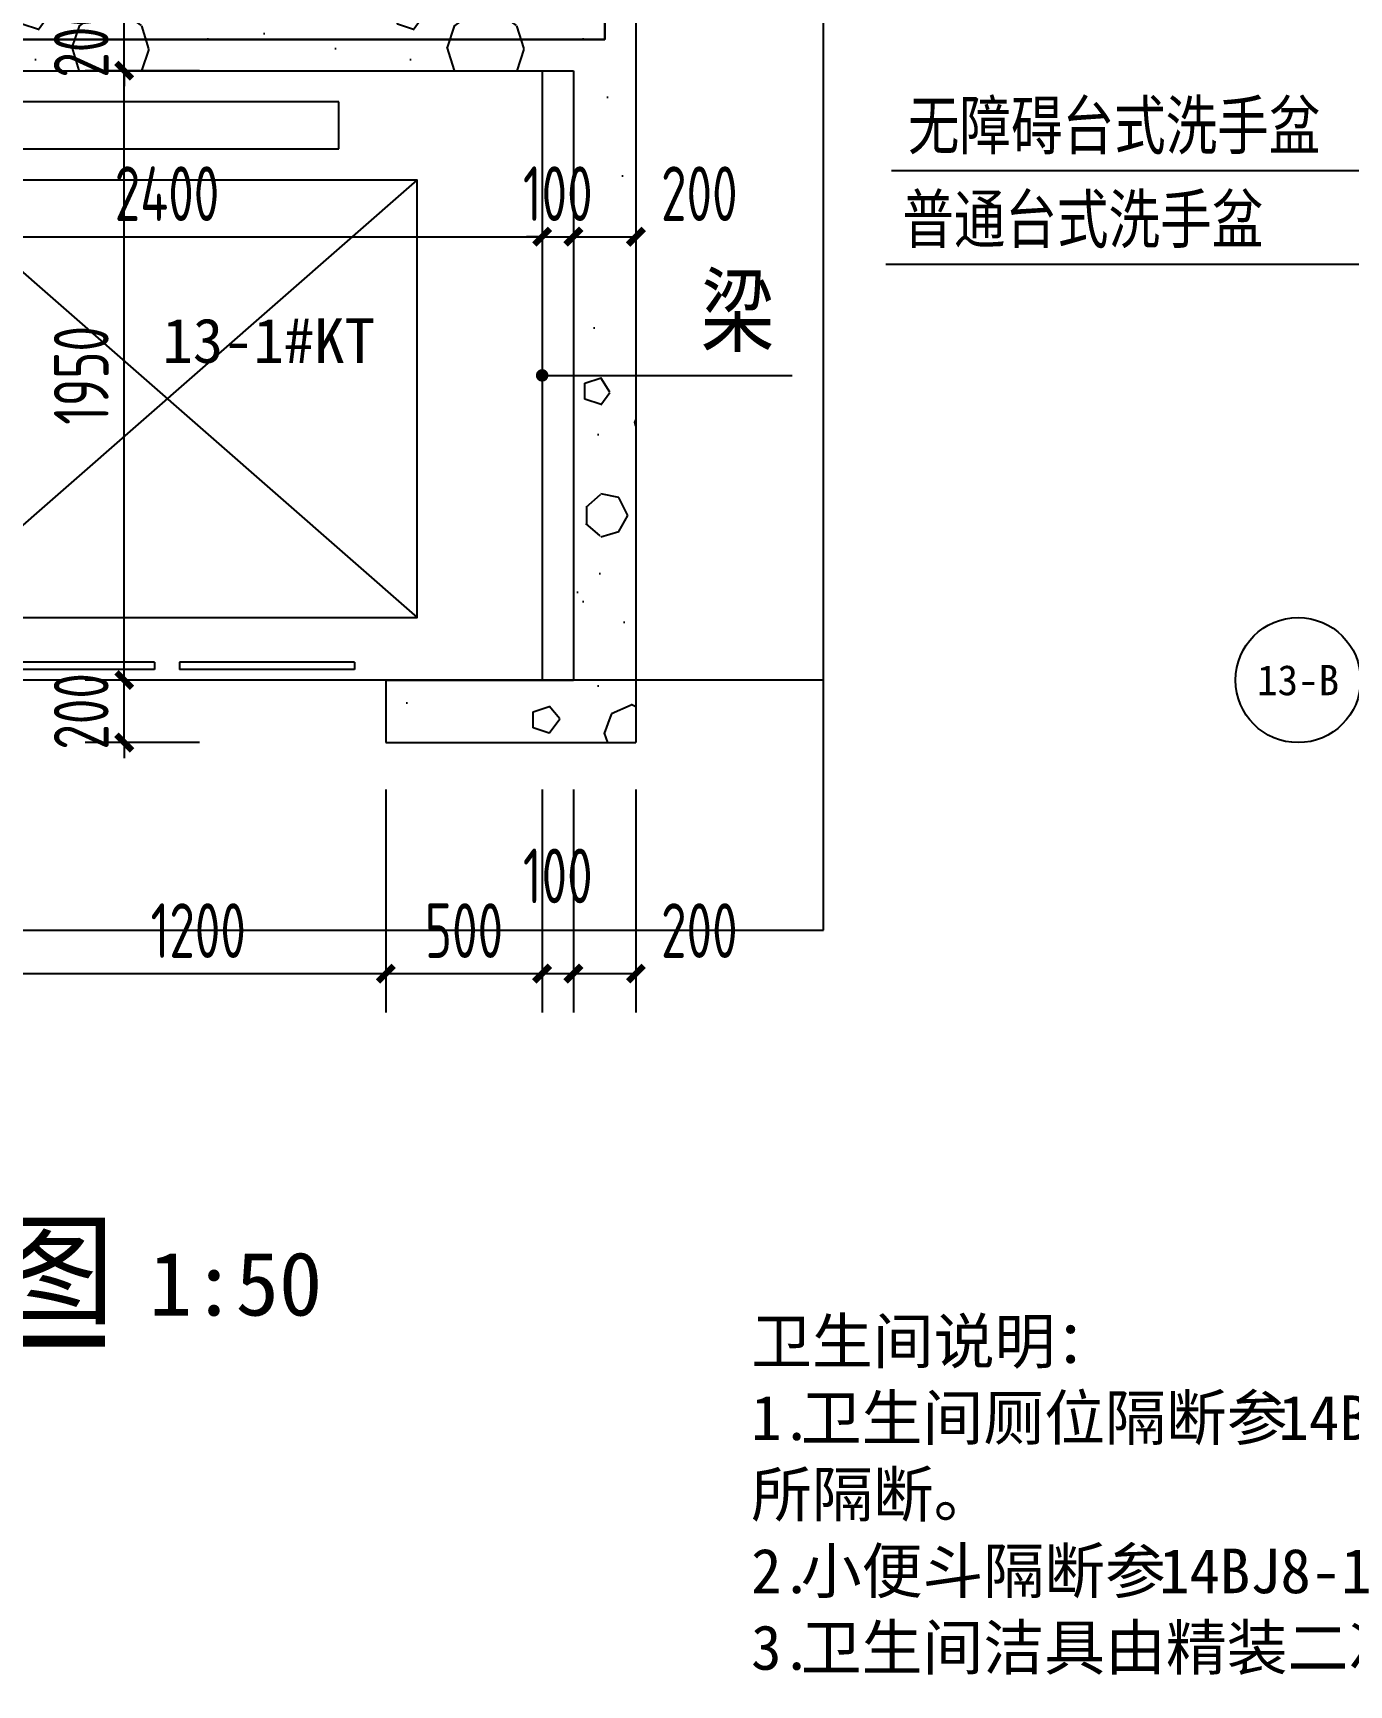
# Model space of a CAD drawing. Extents: x 116425 to 211028, y 11881 to 56060.
# Drawn here: x 186631 to 190841, y 29506 to 34792 of the extents above; entities that cross this region are included whole.
import ezdxf
from ezdxf.enums import TextEntityAlignment as Align
from ezdxf.xclip import XClip

# ---------------------------------------------------------------- set-up
doc = ezdxf.new("R2010")
doc.units = 0
doc.header["$LTSCALE"] = 1000
doc.header["$MEASUREMENT"] = 0
doc.header["$XCLIPFRAME"] = 0
doc.linetypes.add('X-104 13#平面$0$DOTE', pattern=[2.4200000000000004, 2, -0.2, 0.02, -0.2])
for name, color, linetype in [('01-标注_尺寸', 124, 'Continuous'), ('01-标注_符号', 200, 'Continuous'), ('01-标注_轴线坐标', 132, 'Continuous'), ('02-TEXT_标注', 130, 'Continuous'), ('02-TEXT_轴号', 7, 'Continuous'), ('DIM_SYMB', 3, 'Continuous'), ('X-104 13#平面$0$A-E_电梯', 171, 'Continuous'), ('X-104 13#平面$0$A-I_卫-洁具', 241, 'Continuous'), ('X-104 13#平面$0$A_AXIS-轴线', 36, 'X-104 13#平面$0$DOTE'), ('X-104 13#平面$1$05-填充_天正', 26, 'Continuous'), ('X-104 13#平面$1$A_STR-砌块墙', 121, 'Continuous'), ('建-标注-文本', 254, 'Continuous')]:
    doc.layers.add(name, color=color, linetype=linetype)
doc.layers.add('X-104 13#平面$0$000套内', color=226, linetype='Continuous', lineweight=30, plot=False)
doc.styles.add('_TCH_AXIS', font='STXIHEI_0.TTF', dxfattribs={"width": 0.75})
doc.styles.add('_TCH_DIM', font='ros1.shx', dxfattribs={"bigfont": 'jd.shx'})
doc.styles.add('_TCH_DIM_T3', font='ROS1', dxfattribs={"width": 0.8, "bigfont": 'JD'})
doc.styles.add('_TCH_LABEL', font='ros1.shx', dxfattribs={"bigfont": 'jd.shx'})
doc.styles.get("Standard").update_dxf_attribs({"font": 'STXIHEI_0.TTF'})
doc.dimstyles.new('_TCH_ARCH&&50', dxfattribs={"dimtxt": 175, "dimasz": 50, "dimexe": 125, "dimexo": 150, "dimgap": 50, "dimtad": 1, "dimdec": 0, "dimzin": 0, "dimdsep": 46, "dimtxsty": '_TCH_DIM_T3', "dimblk": 'ARCHTICK', "dimcen": 0.09, "dimclrt": 7, "dimazin": 2, "dimtfac": 1, "dimtdec": 0, "dimtix": 1, "dimtmove": 2, "dimatfit": 3, "dimfxl": 0, "dimtolj": 1, "dimtzin": 0, "dimarcsym": 0})
pattern_1 = [(0, (354, -366), (600, 1200), [0, -1200]), (0, (-348, -528), (600, 1200), [0, -1200]), (0, (42, -540), (600, 1200), [0, -1200]), (0, (468, -186), (600, 1200), [0, -1200]), (0, (-30, -600), (600, 1200), [0, -1200]), (0, (588, 570), (600, 1200), [0, -1200]), (0, (222, 474), (600, 1200), [0, -1200]), (0, (413.9999999999999, 324), (600, 1200), [0, -1200]), (0, (-564, 300), (600, 1200), [0, -1200]), (0, (24, 246), (600, 1200), [0, -1200]), (0, (-204, -60), (600, 1200), [0, -1200]), (0, (-192, -509.9999999999999), (600, 1200), [0, -1200]), (0, (258, -558), (600, 1200), [0, -1200]), (0, (588, -30), (600, 1200), [0, -1200]), (0, (-534, -216), (600, 1200), [0, -1200]), (0, (-432, -12), (600, 1200), [0, -1200]), (0, (36, -96), (600, 1200), [0, -1200]), (0, (-132, -270), (600, 1200), [0, -1200]), (0, (-228, 126), (600, 1200), [0, -1200]), (0, (-78, 576), (600, 1200), [0, -1200]), (0, (-486.0000000000001, -468), (600, 1200), [0, -1200]), (0, (174, 330), (600, 1200), [0, -1200]), (0, (-384, 348), (600, 1200), [0, -1200]), (0, (-480, 504), (600, 1200), [0, -1200]), (130.601294, (514.285716, 194.285712), (-2999.999966861969, 3600.000015739533), [52.683108, -22074.222]), (18.4349488, (428.571432, 217.142856), (2999.999988936139, 1199.999991146445), [54.21048, -7535.2558]), (90, (428.571432, 165.714288), (600.0000000000001, 1200), [51.428568, -2348.5713]), (161.565051, (480, 148.571424), (-3000.000015105215, 1199.999910544823), [54.21048, -7535.2558]), (53.1301023, (480, 148.571424), (600.0000011342403, 1199.99999943288), [57.14286, -5942.856999999999]), (135, (525.714288, -462.85704), (-600.0000725322863, 1199.999918790402), [48.48732, -3345.6252]), (45, (457.142856, -462.85704), (599.9999961647541, 1199.999995157935), [48.48732, -3345.6252]), (135, (491.428572, -497.1428400000001), (-600.0000725322863, 1199.999918790402), [48.48732, -3345.6252]), (45, (491.428572, -497.1428400000001), (599.9999961647541, 1199.999995157935), [48.48732, -3345.6252]), (116.565051, (-51.42852, 342.857148), (-0.0001043859734650709, 2399.999934707041), [63.887652, -1277.753]), (180, (-79.99991999999999, 399.999996), (-599.9999999999998, 1200), [68.571432, -1131.4285]), (63.43494880000001, (-177.1428, 342.857148), (5.432290706153253e-06, 2399.999988372672), [63.887652, -1277.753]), (116.565051, (-148.5714, 285.714288), (-0.0001043859734650709, 2399.999934707041), [63.887652, -1277.753]), (0, (-148.5714, 285.714288), (600, 1200), [68.571432, -1131.4285]), (63.43494880000001, (-79.99991999999999, 285.714288), (5.432290706153253e-06, 2399.999988372672), [63.887652, -1277.753]), (107.102728, (399.999996, -62.85708000000001), (-1799.999931184909, 6000.000009680287), [77.72269200000001, -32565.805]), (143.972626, (377.142852, 11.428572), (-11399.99985547618, 8399.999990492668), [77.72269200000001, -16244.04]), (180, (314.285712, 57.14286), (-599.9999999999998, 1200), [74.285712, -1125.7142]), (36.02737329999999, (177.14286, 11.428572), (11399.99991575318, 8399.99990944439), [77.72269200000001, -16244.04]), (71.5650511, (154.285716, -57.14279999999999), (1800.000009240657, 5999.99998966958), [72.280632, -7517.185600000001]), (107.102728, (177.14286, -131.42856), (-1799.999931184909, 6000.000009680287), [77.72269200000001, -32565.805]), (143.972626, (240, -177.1428), (-11399.99985547618, 8399.999990492668), [77.72269200000001, -16244.04]), (0, (240, -177.1428), (600, 1200), [74.285712, -1125.7142]), (36.02737329999999, (314.285712, -177.1428), (11399.99991575318, 8399.99990944439), [77.72269200000001, -16244.04]), (71.5650511, (377.142852, -131.42856), (1800.000009240657, 5999.99998966958), [72.280632, -7517.185600000001]), (150.255118, (411.428568, 497.142852), (-1800.000004260273, 1199.999985130039), [46.07004, -9628.639200000001]), (90, (371.428572, 474.28572), (600.0000000000001, 1200), [45.714288, -2354.2855]), (29.7448813, (371.428572, 474.28572), (1800.000001060037, 1199.999994395642), [46.07004, -9628.639200000001]), (116.565051, (131.428572, -354.28572), (-0.0001043859734650709, 2399.999934707041), [63.887652, -1277.753]), (168.690067, (102.857148, -297.1428), (-5400.000004006199, 1199.999969888218), [58.274508, -12179.371]), (41.18592510000001, (0, -325.7142), (14999.99990911732, 13199.99988457684), [60.743688, -25451.604]), (90, (0, -382.85712), (600.0000000000001, 1200), [57.14286, -2342.857]), (138.814074, (45.714288, -422.85708), (-14999.99973338043, 13200.0000840726), [60.743688, -25451.604]), (16.6992442, (45.714288, -422.85708), (19799.99985103278, 5999.99993715613), [59.6589, -24997.075]), (60.9453959, (102.857148, -405.71424), (599.9999984077513, 1199.99998938541), [58.83217200000001, -24650.679]), (109.983106, (-371.42856, 148.571424), (-3000.000011299861, 8399.999977770043), [66.88400399999998, -28024.39499999999]), (155.556045, (-394.28568, 211.428576), (-7800.000029732115, 3599.999925205931), [69.045972, -28930.263]), (24.4439547, (-519.99996, 211.428576), (7800.000003890955, 3599.999982684802), [69.045972, -28930.263]), (70.01689340000001, (-542.85708, 148.571424), (3000.000009044286, 8399.999979161448), [66.88400399999999, -28024.395]), (109.983106, (-519.99996, 85.71428399999999), (-3000.000011299861, 8399.999977770043), [66.88400399999998, -28024.39499999999]), (160.016893, (-457.14276, 62.85714), (-3000.000001763259, 1199.999945333349), [66.88400399999999, -13978.755]), (19.9831065, (-457.14276, 62.85714), (2999.999983528817, 1199.999998096056), [66.88400399999999, -13978.755]), (70.01689340000001, (-394.28568, 85.71428399999999), (3000.000009044286, 8399.999979161448), [66.88400399999999, -28024.395]), (122.005383, (74.285712, 39.999996), (-600.0000805229399, 1199.999938741572), [53.908464, -11266.868]), (18.4349488, (-5.71428, 68.571432), (2999.999988936139, 1199.999991146445), [54.21048, -7535.2558]), (90, (-5.71428, 17.142852), (600.0000000000001, 1200), [51.428568, -2348.5713]), (161.565051, (45.714288, 0), (-3000.000015105215, 1199.999910544823), [54.21048, -7535.2558]), (54.46232220000002, (45.714288, 0), (4199.999993914518, 5999.999991012131), [49.15614, -20596.423]), (116.565051, (-274.28568, -251.42856), (-0.0001043859734650709, 2399.999934707041), [63.887652, -1277.753]), (180, (-302.85708, -194.28564), (-599.9999999999998, 1200), [62.85714, -1137.1428]), (59.0362434, (-399.99996, -251.42856), (600.000001953063, 1199.999994175555), [66.63945599999998, -13927.644]), (120.963756, (-365.71428, -308.57136), (-600.0000819959288, 1199.999944893199), [66.639456, -13927.644]), (0, (-365.71428, -308.57136), (600, 1200), [62.85714, -1137.1428]), (63.43494880000001, (-302.85708, -308.57136), (5.432290706153253e-06, 2399.999988372672), [63.887652, -1277.753])]

# ---------------------------------------------------------------- blocks, each defined once
blk = doc.blocks.new('X-104 13#平面$0$轴网')
at = {"layer": 'X-104 13#平面$0$A_AXIS-轴线', "linetype": 'X-104 13#平面$0$DOTE'}
blk.add_line((60408.42140219617, 9000), (-2925.01551574981, 9000), dxfattribs=at)
blk = doc.blocks.new('X-104 13#平面$0$2400x2100')
for p, q in [((650.0000000000728, 1849.999999999975), (650.0000000000728, 1700.000000000004)), ((1750.000000000007, 1849.999999999975), (650.0000000000728, 1849.999999999975)), ((1750.000000000007, 1700.000000000004), (1750.000000000007, 1849.999999999975)), ((650.0000000000728, 1700.000000000004), (1750.000000000007, 1700.000000000004)), ((400.0000000000364, 200.0000000000036), (2000.000000000036, 1600.000000000004)), ((400.0000000000364, 1600.000000000004), (2000.000000000036, 200.0000000000036))]:
    blk.add_line(p, q)
at = {"color": 0}
for p, q in [((600.0000000000364, 57.61848104284218), (600.0000000000364, 34.00902772785957)), ((1160.000000000618, 57.61848104284036), (600.0000000000364, 57.61848104284218)), ((1160.000000000618, 57.61848104284036), (1160.000000000618, 34.00902772785776)), ((1800.000000000036, 57.61848104284218), (1239.999999999454, 57.61848104284036)), ((1239.999999999454, 57.61848104284036), (1239.999999999454, 34.00902772785776)), ((1800.000000000036, 57.61848104284218), (1800.000000000036, 34.00902772785957)), ((1160.000000000618, 34.00902772785776), (600.0000000000364, 34.00902772785957)), ((1800.000000000036, 34.00902772785957), (1239.999999999454, 34.00902772785776))]:
    blk.add_line(p, q, dxfattribs=at)
blk.add_lwpolyline([(400.0000000000364, 1600.000000000004), (400.0000000000364, 200.0000000000036), (2000.000000000036, 200.0000000000036), (2000.000000000036, 1600.000000000004), (400.0000000000364, 1600.000000000004)], close=True)
blk = doc.blocks.new('X-104 13#平面')
at = {"layer": 'X-104 13#平面$1$05-填充_天正'}
h = blk.add_hatch(dxfattribs=at)
h.set_pattern_fill('加气混凝土', color=256, scale=100, style=0)
h.set_pattern_definition(pattern_1)
h.paths.add_polyline_path([(53366.66666667321, 14899.99999999969), (53300.00000000651, 14799.99999999969), (53300.00000000652, 11149.99999999967), (53366.66666667318, 11049.99999999969), (53500.00000000652, 11049.99999999971), (53500.00000000652, 14899.99999999969)])
h = blk.add_hatch(dxfattribs=at)
h.set_pattern_fill('加气混凝土', color=256, scale=100, style=0)
h.set_pattern_definition(pattern_1)
h.paths.add_polyline_path([(50700.00000000641, 11016.6666666664), (50800.00000000639, 10949.99999999968), (53300.00000000651, 10949.99999999968), (53366.66666667318, 11049.99999999969), (53300.00000000652, 11149.99999999967), (50700.00000000648, 11149.99999999971)])
h = blk.add_hatch(dxfattribs=at)
h.set_pattern_fill('加气混凝土', color=256, scale=100, style=0)
h.set_pattern_definition(pattern_1)
h.paths.add_polyline_path([(53366.66666667318, 11049.99999999969), (53300.00000000651, 10949.99999999968), (53300.00000000651, 8999.999999999736), (53500.00000000654, 8799.999999999738), (53500.00000000652, 11049.99999999971)])
h = blk.add_hatch(dxfattribs=at)
h.set_pattern_fill('加气混凝土', color=256, scale=100, style=0)
h.set_pattern_definition(pattern_1)
h.paths.add_polyline_path([(52700.0000000065, 8799.999999999709), (53500.00000000654, 8799.999999999738), (53300.00000000651, 8999.999999999736), (52700.0000000065, 8999.999999999709)])
at = {"layer": 'X-104 13#平面$0$000套内'}
blk.add_lwpolyline([(7100.000000003152, -1550.000000000497), (21949.99999999995, -1550.000000000005), (21950, -950.0000000000144), (48400.00000000652, -950), (48400.00000000652, 11049.99999999971), (53400.00000000652, 11049.99999999971), (53400.00000000652, 18099.99999999973), (58249.99999999994, 18099.99999999973), (58249.99999999995, 18889.98122512306), (53289.06962433707, 23052.69607363776), (37949.99999999994, 14213.31606116103), (37949.99999999986, 10049.99999999997), (12454.85512413024, 10049.99999999997), (4447.428597971112, 15350.00000000007), (4099.999999999926, 15350.00000000006), (4100.000000000031, 6299.999999999965), (7100.000000000027, 6299.999999999968), (7100.000000000029, -1550.000000000497)], dxfattribs=at)
at = {"layer": 'X-104 13#平面$0$A-I_卫-洁具', "ltscale": 0.1}
blk.add_lwpolyline([(53200.00000000651, 10949.99999999968), (53200.00000000651, 8999.999999999243)], dxfattribs=at)
at = {"layer": 'X-104 13#平面$1$A_STR-砌块墙'}
for p, q in [((53500.00000000652, 14899.99999999969), (53500.00000000652, 11049.99999999971)), ((53500.00000000652, 11049.99999999971), (53500.00000000654, 8799.999999999738)), ((50800.00000000639, 10949.99999999968), (53300.00000000651, 10949.99999999968)), ((53300.00000000651, 10949.99999999968), (53300.00000000651, 8999.999999999736)), ((52700.0000000065, 8999.999999999709), (53300.00000000651, 8999.999999999736)), ((52700.0000000065, 8999.999999999709), (52700.0000000065, 8799.999999999709)), ((52700.0000000065, 8799.999999999709), (53500.00000000654, 8799.999999999738))]:
    blk.add_line(p, q, dxfattribs=at)
for p in [(0, 62400), (0, 0)]:
    blk.add_blockref('X-104 13#平面$0$轴网', p)
at = {"layer": 'X-104 13#平面$0$A-E_电梯'}
blk.add_blockref('X-104 13#平面$0$2400x2100', (50800.00000000647, 8999.999999999694), dxfattribs=at)
blk = doc.blocks.new('_ArchTick')
at = {"color": 0, "linetype": 'ByBlock', "const_width": 0.4}
blk.add_lwpolyline([(-0.5, -0.5), (0.5, 0.5)], dxfattribs=at)
blk = doc.blocks.new('*D585')
at = {"layer": '01-标注_尺寸', "color": 0, "lineweight": -2, "transparency": 16777216}
for p, q in [((188359.8480041285, 34520.73032762973), (188359.8480041285, 34015.0796409327)), ((188559.8480041285, 34520.73032762967), (188559.8480041285, 34015.0796409327)), ((188359.8480041285, 34140.0796409327), (188559.8480041285, 34140.0796409327))]:
    blk.add_line(p, q, dxfattribs=at)
at = {"layer": 'Defpoints', "color": 0, "transparency": 16777216}
for p in [(188359.8480041285, 34670.73032762973), (188559.8480041285, 34670.73032762967), (188559.8480041285, 34140.0796409327)]:
    blk.add_point(p, dxfattribs=at)
at = {"layer": '01-标注_尺寸', "color": 0, "lineweight": -2, "transparency": 16777216, "xscale": 50, "yscale": 50, "zscale": 50, "rotation": 180}
blk.add_blockref('_ArchTick', (188359.8480041285, 34140.0796409327), dxfattribs=at)
at = {"layer": '01-标注_尺寸', "color": 0, "lineweight": -2, "transparency": 16777216, "xscale": 50, "yscale": 50, "zscale": 50}
blk.add_blockref('_ArchTick', (188559.8480041285, 34140.0796409327), dxfattribs=at)
at = {"layer": '01-标注_尺寸', "color": 7, "transparency": 16777216, "insert": (188762.6864320759, 34277.57964093261), "char_height": 175, "attachment_point": 5, "style": '_TCH_DIM_T3'}
blk.add_mtext('\\A1;200', dxfattribs=at)
blk = doc.blocks.new('*D586')
at = {"layer": '01-标注_尺寸', "color": 0, "lineweight": -2, "transparency": 16777216}
for p, q in [((188259.848004129, 34520.73032762976), (188259.848004129, 34015.07964093274)), ((188359.8480041285, 34520.73032762973), (188359.8480041285, 34015.07964093274)), ((188259.848004129, 34140.07964093274), (188209.848004129, 34140.07964093274)), ((188259.848004129, 34140.07964093274), (188359.8480041285, 34140.07964093274)), ((188359.8480041285, 34140.07964093274), (188409.8480041285, 34140.07964093274))]:
    blk.add_line(p, q, dxfattribs=at)
at = {"layer": 'Defpoints', "color": 0, "transparency": 16777216}
for p in [(188259.848004129, 34670.73032762976), (188359.8480041285, 34670.73032762973), (188359.8480041285, 34140.07964093274)]:
    blk.add_point(p, dxfattribs=at)
at = {"layer": '01-标注_尺寸', "color": 0, "lineweight": -2, "transparency": 16777216, "xscale": 50, "yscale": 50, "zscale": 50}
blk.add_blockref('_ArchTick', (188259.848004129, 34140.07964093274), dxfattribs=at)
at = {"layer": '01-标注_尺寸', "color": 0, "lineweight": -2, "transparency": 16777216, "xscale": 50, "yscale": 50, "zscale": 50, "rotation": 180}
blk.add_blockref('_ArchTick', (188359.8480041285, 34140.07964093274), dxfattribs=at)
at = {"layer": '01-标注_尺寸', "color": 7, "transparency": 16777216, "insert": (188309.8480041288, 34277.57964093274), "char_height": 175, "attachment_point": 5, "style": '_TCH_DIM_T3'}
blk.add_mtext('\\A1;100', dxfattribs=at)
blk = doc.blocks.new('*D587')
at = {"layer": '01-标注_尺寸', "color": 0, "lineweight": -2, "transparency": 16777216}
for p, q in [((185859.8480041285, 34520.73032763046), (185859.8480041285, 34015.07964093311)), ((188259.848004129, 34520.73032762976), (188259.848004129, 34015.07964093311)), ((185859.8480041285, 34140.07964093311), (188259.848004129, 34140.07964093311))]:
    blk.add_line(p, q, dxfattribs=at)
at = {"layer": 'Defpoints', "color": 0, "transparency": 16777216}
for p in [(185859.8480041285, 34670.73032763046), (188259.848004129, 34670.73032762976), (188259.848004129, 34140.07964093311)]:
    blk.add_point(p, dxfattribs=at)
at = {"layer": '01-标注_尺寸', "color": 0, "lineweight": -2, "transparency": 16777216, "xscale": 50, "yscale": 50, "zscale": 50, "rotation": 180}
blk.add_blockref('_ArchTick', (185859.8480041285, 34140.07964093311), dxfattribs=at)
at = {"layer": '01-标注_尺寸', "color": 0, "lineweight": -2, "transparency": 16777216, "xscale": 50, "yscale": 50, "zscale": 50}
blk.add_blockref('_ArchTick', (188259.848004129, 34140.07964093311), dxfattribs=at)
at = {"layer": '01-标注_尺寸', "color": 7, "transparency": 16777216, "insert": (187059.8480041287, 34277.57964093311), "char_height": 175, "attachment_point": 5, "style": '_TCH_DIM_T3'}
blk.add_mtext('\\A1;2400', dxfattribs=at)
blk = doc.blocks.new('*D814')
at = {"layer": '01-标注_尺寸', "color": 0, "lineweight": -2, "transparency": 16777216}
for p, q in [((186559.8480041285, 32371.20475974272), (186559.8480041285, 31657.21552951332)), ((187759.8480041285, 32371.20475974272), (187759.8480041285, 31657.21552951332)), ((186559.8480041285, 31782.21552951332), (187759.8480041285, 31782.21552951332))]:
    blk.add_line(p, q, dxfattribs=at)
at = {"layer": 'Defpoints', "color": 0, "transparency": 16777216}
for p in [(186559.8480041285, 32521.20475974272), (187759.8480041285, 32521.20475974272), (187759.8480041285, 31782.21552951332)]:
    blk.add_point(p, dxfattribs=at)
at = {"layer": '01-标注_尺寸', "color": 0, "lineweight": -2, "transparency": 16777216, "xscale": 50, "yscale": 50, "zscale": 50, "rotation": 180}
blk.add_blockref('_ArchTick', (186559.8480041285, 31782.21552951332), dxfattribs=at)
at = {"layer": '01-标注_尺寸', "color": 0, "lineweight": -2, "transparency": 16777216, "xscale": 50, "yscale": 50, "zscale": 50}
blk.add_blockref('_ArchTick', (187759.8480041285, 31782.21552951332), dxfattribs=at)
at = {"layer": '01-标注_尺寸', "color": 7, "transparency": 16777216, "insert": (187159.8480041285, 31919.71552951332), "char_height": 175, "attachment_point": 5, "style": '_TCH_DIM_T3'}
blk.add_mtext('\\A1;1200', dxfattribs=at)
blk = doc.blocks.new('*D815')
at = {"layer": '01-标注_尺寸', "color": 0, "lineweight": -2, "transparency": 16777216}
for p, q in [((187759.8480041285, 32371.20475974272), (187759.8480041285, 31657.21552951332)), ((188259.8480041285, 32371.20475974272), (188259.8480041285, 31657.21552951332)), ((187759.8480041285, 31782.21552951332), (188259.8480041285, 31782.21552951332))]:
    blk.add_line(p, q, dxfattribs=at)
at = {"layer": 'Defpoints', "color": 0, "transparency": 16777216}
for p in [(187759.8480041285, 32521.20475974272), (188259.8480041285, 32521.20475974272), (188259.8480041285, 31782.21552951332)]:
    blk.add_point(p, dxfattribs=at)
at = {"layer": '01-标注_尺寸', "color": 0, "lineweight": -2, "transparency": 16777216, "xscale": 50, "yscale": 50, "zscale": 50, "rotation": 180}
blk.add_blockref('_ArchTick', (187759.8480041285, 31782.21552951332), dxfattribs=at)
at = {"layer": '01-标注_尺寸', "color": 0, "lineweight": -2, "transparency": 16777216, "xscale": 50, "yscale": 50, "zscale": 50}
blk.add_blockref('_ArchTick', (188259.8480041285, 31782.21552951332), dxfattribs=at)
at = {"layer": '01-标注_尺寸', "color": 7, "transparency": 16777216, "insert": (188009.8480041285, 31919.71552951332), "char_height": 175, "attachment_point": 5, "style": '_TCH_DIM_T3'}
blk.add_mtext('\\A1;500', dxfattribs=at)
blk = doc.blocks.new('*D816')
at = {"layer": '01-标注_尺寸', "color": 0, "lineweight": -2, "transparency": 16777216}
for p, q in [((188259.8480041285, 32371.20475974272), (188259.8480041285, 31657.21552951332)), ((188359.8480041285, 32371.20475974272), (188359.8480041285, 31657.21552951332)), ((188259.8480041285, 31782.21552951332), (188359.8480041285, 31782.21552951332))]:
    blk.add_line(p, q, dxfattribs=at)
at = {"layer": 'Defpoints', "color": 0, "transparency": 16777216}
for p in [(188259.8480041285, 32521.20475974272), (188359.8480041285, 32521.20475974272), (188359.8480041285, 31782.21552951332)]:
    blk.add_point(p, dxfattribs=at)
at = {"layer": '01-标注_尺寸', "color": 0, "lineweight": -2, "transparency": 16777216, "xscale": 50, "yscale": 50, "zscale": 50, "rotation": 180}
blk.add_blockref('_ArchTick', (188259.8480041285, 31782.21552951332), dxfattribs=at)
at = {"layer": '01-标注_尺寸', "color": 0, "lineweight": -2, "transparency": 16777216, "xscale": 50, "yscale": 50, "zscale": 50}
blk.add_blockref('_ArchTick', (188359.8480041285, 31782.21552951332), dxfattribs=at)
at = {"layer": '01-标注_尺寸', "color": 7, "transparency": 16777216, "insert": (188309.8480041285, 32094.71552951332), "char_height": 175, "attachment_point": 5, "style": '_TCH_DIM_T3'}
blk.add_mtext('\\A1;100', dxfattribs=at)
blk = doc.blocks.new('*D817')
at = {"layer": '01-标注_尺寸', "color": 0, "lineweight": -2, "transparency": 16777216}
for p, q in [((188359.8480041285, 32371.20475974272), (188359.8480041285, 31657.21552951332)), ((188559.8480041284, 32371.20475974272), (188559.8480041284, 31657.21552951332)), ((188359.8480041285, 31782.21552951332), (188559.8480041284, 31782.21552951332))]:
    blk.add_line(p, q, dxfattribs=at)
at = {"layer": 'Defpoints', "color": 0, "transparency": 16777216}
for p in [(188359.8480041285, 32521.20475974272), (188559.8480041284, 32521.20475974272), (188559.8480041284, 31782.21552951332)]:
    blk.add_point(p, dxfattribs=at)
at = {"layer": '01-标注_尺寸', "color": 0, "lineweight": -2, "transparency": 16777216, "xscale": 50, "yscale": 50, "zscale": 50, "rotation": 180}
blk.add_blockref('_ArchTick', (188359.8480041285, 31782.21552951332), dxfattribs=at)
at = {"layer": '01-标注_尺寸', "color": 0, "lineweight": -2, "transparency": 16777216, "xscale": 50, "yscale": 50, "zscale": 50}
blk.add_blockref('_ArchTick', (188559.8480041284, 31782.21552951332), dxfattribs=at)
at = {"layer": '01-标注_尺寸', "color": 7, "transparency": 16777216, "insert": (188762.686432076, 31919.71552951332), "char_height": 175, "attachment_point": 5, "style": '_TCH_DIM_T3'}
blk.add_mtext('\\A1;200', dxfattribs=at)
blk = doc.blocks.new('*D818')
at = {"layer": '01-标注_尺寸', "color": 0, "lineweight": -2, "transparency": 16777216}
for p, q in [((186922.9381107303, 34871.20475974272), (186922.9381107303, 34921.20475974272)), ((187163.3844857053, 34871.20475974272), (186797.9381107303, 34871.20475974272)), ((186922.9381107303, 34671.20475974271), (186922.9381107303, 34871.20475974272)), ((187163.3844857053, 34671.20475974271), (186797.9381107303, 34671.20475974271)), ((186922.9381107303, 34671.20475974271), (186922.9381107303, 34621.20475974271))]:
    blk.add_line(p, q, dxfattribs=at)
at = {"layer": 'Defpoints', "color": 0, "transparency": 16777216}
for p in [(186922.9381107303, 34871.20475974272), (187313.3844857053, 34871.20475974272), (187313.3844857053, 34671.20475974271)]:
    blk.add_point(p, dxfattribs=at)
at = {"layer": '01-标注_尺寸', "color": 0, "lineweight": -2, "transparency": 16777216, "xscale": 50, "yscale": 50, "zscale": 50}
for p, rotation in [((186922.9381107303, 34871.20475974272), 270), ((186922.9381107303, 34671.20475974271), 90)]:
    blk.add_blockref('_ArchTick', p, dxfattribs=dict(at, rotation=rotation))
at = {"layer": '01-标注_尺寸', "color": 7, "transparency": 16777216, "insert": (186785.4381107303, 34771.20475974274), "char_height": 175, "attachment_point": 5, "rotation": 90, "style": '_TCH_DIM_T3'}
blk.add_mtext('\\A1;200', dxfattribs=at)
blk = doc.blocks.new('*D819')
at = {"layer": '01-标注_尺寸', "color": 0, "lineweight": -2, "transparency": 16777216}
for p, q in [((187163.3844857053, 34671.20475974271), (186797.9381107303, 34671.20475974271)), ((186922.9381107303, 32721.20475974274), (186922.9381107303, 34671.20475974271)), ((187163.3844857053, 32721.20475974274), (186797.9381107303, 32721.20475974274))]:
    blk.add_line(p, q, dxfattribs=at)
at = {"layer": 'Defpoints', "color": 0, "transparency": 16777216}
for p in [(186922.9381107303, 34671.20475974271), (187313.3844857053, 34671.20475974271), (187313.3844857053, 32721.20475974274)]:
    blk.add_point(p, dxfattribs=at)
at = {"layer": '01-标注_尺寸', "color": 0, "lineweight": -2, "transparency": 16777216, "xscale": 50, "yscale": 50, "zscale": 50}
for p, rotation in [((186922.9381107303, 34671.20475974271), 90), ((186922.9381107303, 32721.20475974274), 270)]:
    blk.add_blockref('_ArchTick', p, dxfattribs=dict(at, rotation=rotation))
at = {"layer": '01-标注_尺寸', "color": 7, "transparency": 16777216, "insert": (186785.4381107303, 33696.20475974275), "char_height": 175, "attachment_point": 5, "rotation": 90, "style": '_TCH_DIM_T3'}
blk.add_mtext('\\A1;1950', dxfattribs=at)
blk = doc.blocks.new('*D820')
at = {"layer": '01-标注_尺寸', "color": 0, "lineweight": -2, "transparency": 16777216}
for p, q in [((186922.9381107303, 32721.20475974274), (186922.9381107303, 32771.20475974273)), ((187163.3844857053, 32721.20475974274), (186797.9381107303, 32721.20475974274)), ((186922.9381107303, 32521.20475974273), (186922.9381107303, 32721.20475974274)), ((187163.3844857053, 32521.20475974273), (186797.9381107303, 32521.20475974273)), ((186922.9381107303, 32521.20475974273), (186922.9381107303, 32471.20475974273))]:
    blk.add_line(p, q, dxfattribs=at)
at = {"layer": 'Defpoints', "color": 0, "transparency": 16777216}
for p in [(186922.9381107303, 32721.20475974274), (187313.3844857053, 32721.20475974274), (187313.3844857053, 32521.20475974273)]:
    blk.add_point(p, dxfattribs=at)
at = {"layer": '01-标注_尺寸', "color": 0, "lineweight": -2, "transparency": 16777216, "xscale": 50, "yscale": 50, "zscale": 50}
for p, rotation in [((186922.9381107303, 32721.20475974274), 270), ((186922.9381107303, 32521.20475974273), 90)]:
    blk.add_blockref('_ArchTick', p, dxfattribs=dict(at, rotation=rotation))
at = {"layer": '01-标注_尺寸', "color": 7, "transparency": 16777216, "insert": (186785.4381107303, 32621.20475974276), "char_height": 175, "attachment_point": 5, "rotation": 90, "style": '_TCH_DIM_T3'}
blk.add_mtext('\\A1;200', dxfattribs=at)

msp = doc.modelspace()

# ---------------------------------------------------------------- linework, layer by layer
at = {"layer": '01-标注_符号'}
for p, q in [((191037.0516947772, 34350.90004198994), (189377.1984719643, 34350.90004198994)), ((191046.740644064, 34050.80840914964), (189359.288166194, 34050.80840914964)), ((188259.8480041285, 33696.20475974272), (188683.5124354258, 33696.20475974272)), ((188683.5124354258, 33696.20475974272), (189059.2638840388, 33696.20475974272))]:
    msp.add_line(p, q, dxfattribs=at)
for points in [[(189159.8480041291, 31921.2047597427), (189159.8480041291, 37164.95475974274), (189054.8480041291, 37203.1716343407), (189264.8480041291, 37240.20030028947), (189159.8480041291, 37277.45475974274), (189159.8480041291, 42521.20475974278)], [(182859.848004122, 31921.2047597427), (185953.5980041256, 31921.2047597427), (185991.8148787235, 32026.2047597427), (186028.8435446723, 31816.2047597427), (186066.0980041256, 31921.2047597427), (189159.8480041291, 31921.2047597427)]]:
    msp.add_lwpolyline(points, dxfattribs=at)
at = {"layer": '01-标注_符号', "const_width": 20}
msp.add_lwpolyline([(188249.8480041285, 33696.20475974272, 1), (188269.8480041285, 33696.20475974272, 1)], format="xyb", close=True, dxfattribs=at)
at = {"layer": '01-标注_轴线坐标'}
msp.add_circle((190677.993073971, 32721.20475974301), 200, dxfattribs=at)
at = {"layer": 'DIM_SYMB', "const_width": 35}
msp.add_lwpolyline([(184459.9061922884, 30605.77470313418), (186861.8385066989, 30605.77470313418)], dxfattribs=at)

# ---------------------------------------------------------------- block references
ref = msp.add_blockref('X-104 13#平面', (135059.848004122, 23721.20475974301))
XClip(ref).set_block_clipping_path([(47300.000000006556, 8199.999999999825), (54100.00000000717, 18799.999999999825)])
ref = msp.add_blockref('X-104 13#平面', (144576.4652500402, -38678.79524025696))
XClip(ref).set_block_clipping_path([(47300.000000006556, 70599.9999999998), (54100.00000000717, 81199.9999999998)])

# ---------------------------------------------------------------- texts
at = {"layer": '02-TEXT_标注'}
for s, height, style, p in [('无障碍台式洗手盆', 173.6434108527132, '_TCH_DIM', (189429.6984719643, 34403.40004198994)), ('普通台式洗手盆', 173.6434108527132, '_TCH_DIM', (189411.788166194, 34103.30840914964)), ('梁', 248.062015503876, '_TCH_LABEL', (188767.2096204729, 33771.20475974272))]:
    msp.add_text(s, height=height, dxfattribs=dict(at, style=style)).set_placement(p)
for s, p in [('13-1#KT', (187045.2256046605, 33736.21286663116)), ('卫生间说明：', (188928.3892769473, 30534.65426098456)), ('卫生间厕位隔断参', (189087.1501939778, 30289.65426098456)), ('1.', (188928.3892769473, 30289.65426098456)), ('14BJ8-1', (190615.5344734538, 30289.65426098456)), ('所隔断。', (188928.3892769473, 30044.65426098456)), ('2.', (188928.3892769473, 29799.65426098456)), ('小便斗隔断参', (189087.1501939778, 29799.65426098456)), ('14BJ8-1', (190233.4384035848, 29799.65426098456)), ('卫生间洁具由精装二次设计。', (189087.1501939778, 29554.65426098456)), ('3.', (188928.3892769473, 29554.65426098456))]:
    msp.add_text(s, height=142.7128820960698, dxfattribs=at).set_placement(p)
at = {"layer": '02-TEXT_轴号', "style": '_TCH_AXIS', "width": 0.9156626506024219}
msp.add_text('13-B', height=96.79750047165979, dxfattribs=at).set_placement((190546.6250376166, 32672.80600950719), (190809.3611103254, 32672.80600950719), align=Align.FIT)
at = {"layer": '建-标注-文本'}
for s, height, p in [('卫生间详图', 285.4257641921397, (184946.6965853015, 30691.51509454184)), ('1:50', 203.8755458515284, (187001.8385066989, 30688.07622991301))]:
    msp.add_text(s, height=height, dxfattribs=at).set_placement(p)

# ---------------------------------------------------------------- dimensions: what is measured, and where the dimension line sits
at = {"layer": '01-标注_尺寸'}
for p1, p2, distance, picture, middle in [((187313.3844857053, 34671.20475974271), (187313.3844857053, 34871.20475974272), 390.4463749749993, '*D818', (186785.4381107303, 34771.20475974274)), ((187313.3844857053, 32721.20475974274), (187313.3844857053, 34671.20475974271), 390.44637497499934, '*D819', (186785.4381107303, 33696.20475974275)), ((185859.8480041285, 34670.73032763046), (188259.848004129, 34670.73032762976), -530.650686696652, '*D587', (187059.8480041287, 34277.57964093311)), ((188259.848004129, 34670.73032762976), (188359.8480041285, 34670.73032762973), -530.650686696994, '*D586', (188309.8480041288, 34277.57964093274)), ((187313.3844857053, 32521.20475974273), (187313.3844857053, 32721.20475974274), 390.44637497499934, '*D820', (186785.4381107303, 32621.20475974276)), ((186559.8480041285, 32521.20475974272), (187759.8480041285, 32521.20475974272), -738.9892302293993, '*D814', (187159.8480041285, 31919.71552951332)), ((187759.8480041285, 32521.20475974272), (188259.8480041285, 32521.20475974272), -738.9892302293993, '*D815', (188009.8480041285, 31919.71552951332))]:
    dim = msp.add_aligned_dim(p1=p1, p2=p2, distance=distance, dimstyle='_TCH_ARCH&&50', dxfattribs=at)
    dim.commit()
    dim.dimension.update_dxf_attribs({"geometry": picture, "text_midpoint": middle})
for base, p1, p2, angle, picture, middle in [((188559.8480041285, 34140.0796409327), (188359.8480041285, 34670.73032762973), (188559.8480041285, 34670.73032762967), 359.99999999998334, '*D585', (188762.6864320759, 34277.57964093261)), ((188359.8480041285, 31782.21552951332), (188259.8480041285, 32521.20475974272), (188359.8480041285, 32521.20475974272), 0, '*D816', (188309.8480041285, 32094.71552951332)), ((188559.8480041284, 31782.21552951332), (188359.8480041285, 32521.20475974272), (188559.8480041284, 32521.20475974272), 0, '*D817', (188762.686432076, 31919.71552951332))]:
    dim = msp.add_linear_dim(base=base, p1=p1, p2=p2, angle=angle, dimstyle='_TCH_ARCH&&50', dxfattribs=at)
    dim.commit()
    dim.dimension.update_dxf_attribs({"geometry": picture, "text_midpoint": middle, "dimtype": 161})

doc.saveas('drawing.dxf')
